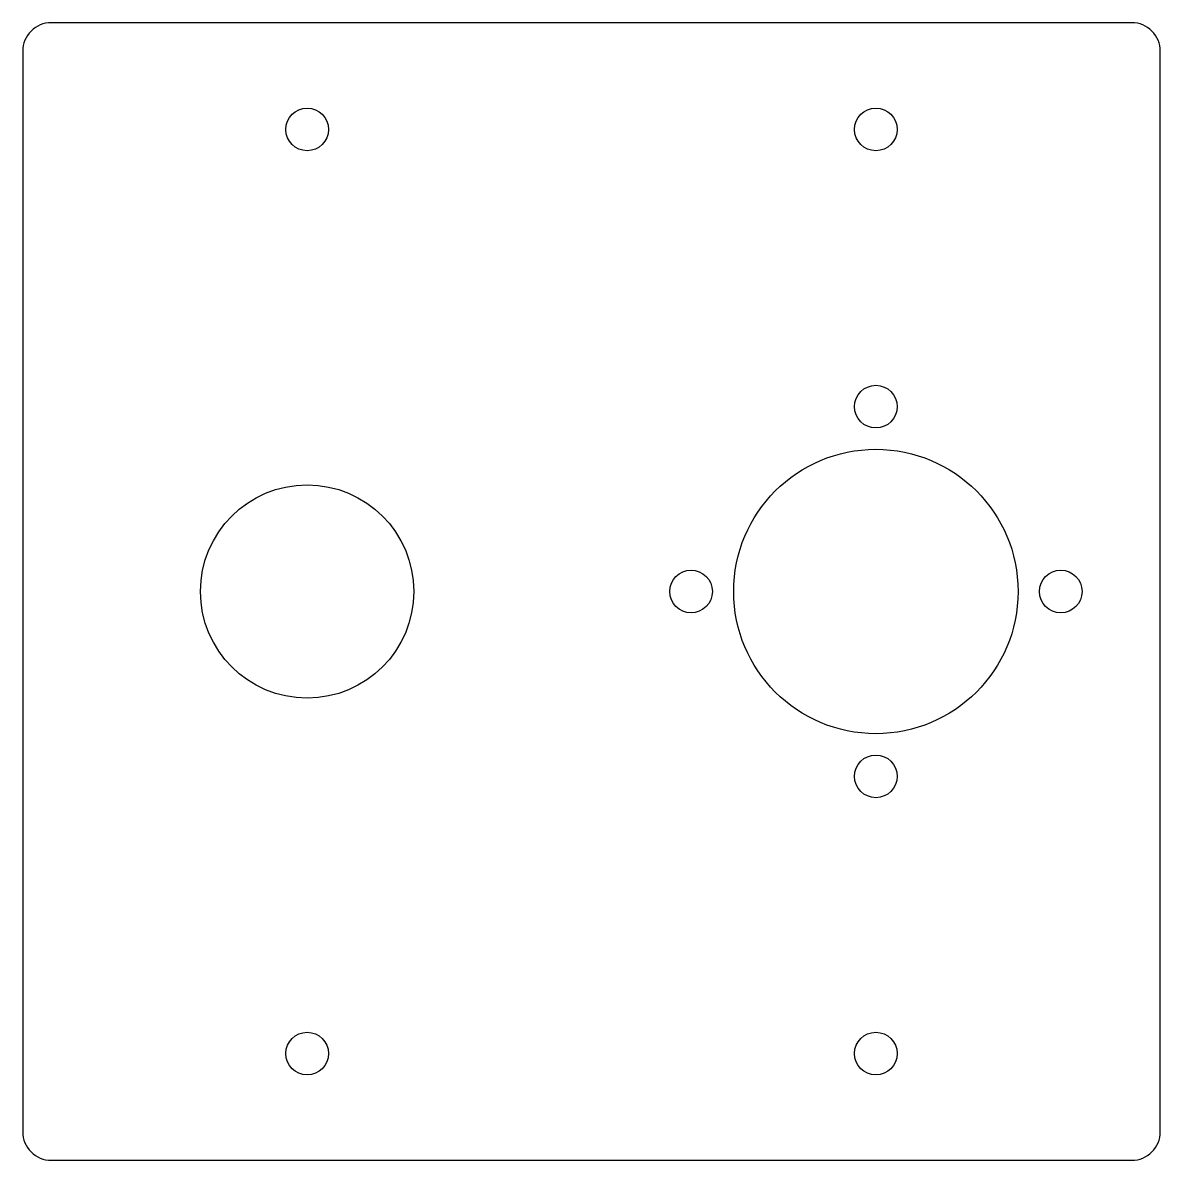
# Model space of a CAD drawing. Header units: millimetres. Extents: x 0 to 80, y -2 to 78.
import ezdxf

# ---------------------------------------------------------------- set-up
doc = ezdxf.new("R2010")
doc.units = ezdxf.units.MM

msp = doc.modelspace()

# ---------------------------------------------------------------- linework, layer by layer
msp.add_lwpolyline([(80, 76, 0.414214), (78, 78), (2, 78, 0.414214), (0, 76), (0, 0, 0.414214), (2, -2), (78, -2, 0.414214), (80, 0)], format="xyb", close=True)
for centre, radius in [((20, 70.5), 1.5), ((60, 70.5), 1.5), ((60, 51), 1.5), ((60, 38), 10), ((20, 38), 7.5), ((47, 38), 1.5), ((73, 38), 1.5), ((60, 25), 1.5), ((20, 5.5), 1.5), ((60, 5.5), 1.5)]:
    msp.add_circle(centre, radius)

doc.saveas('drawing.dxf')
